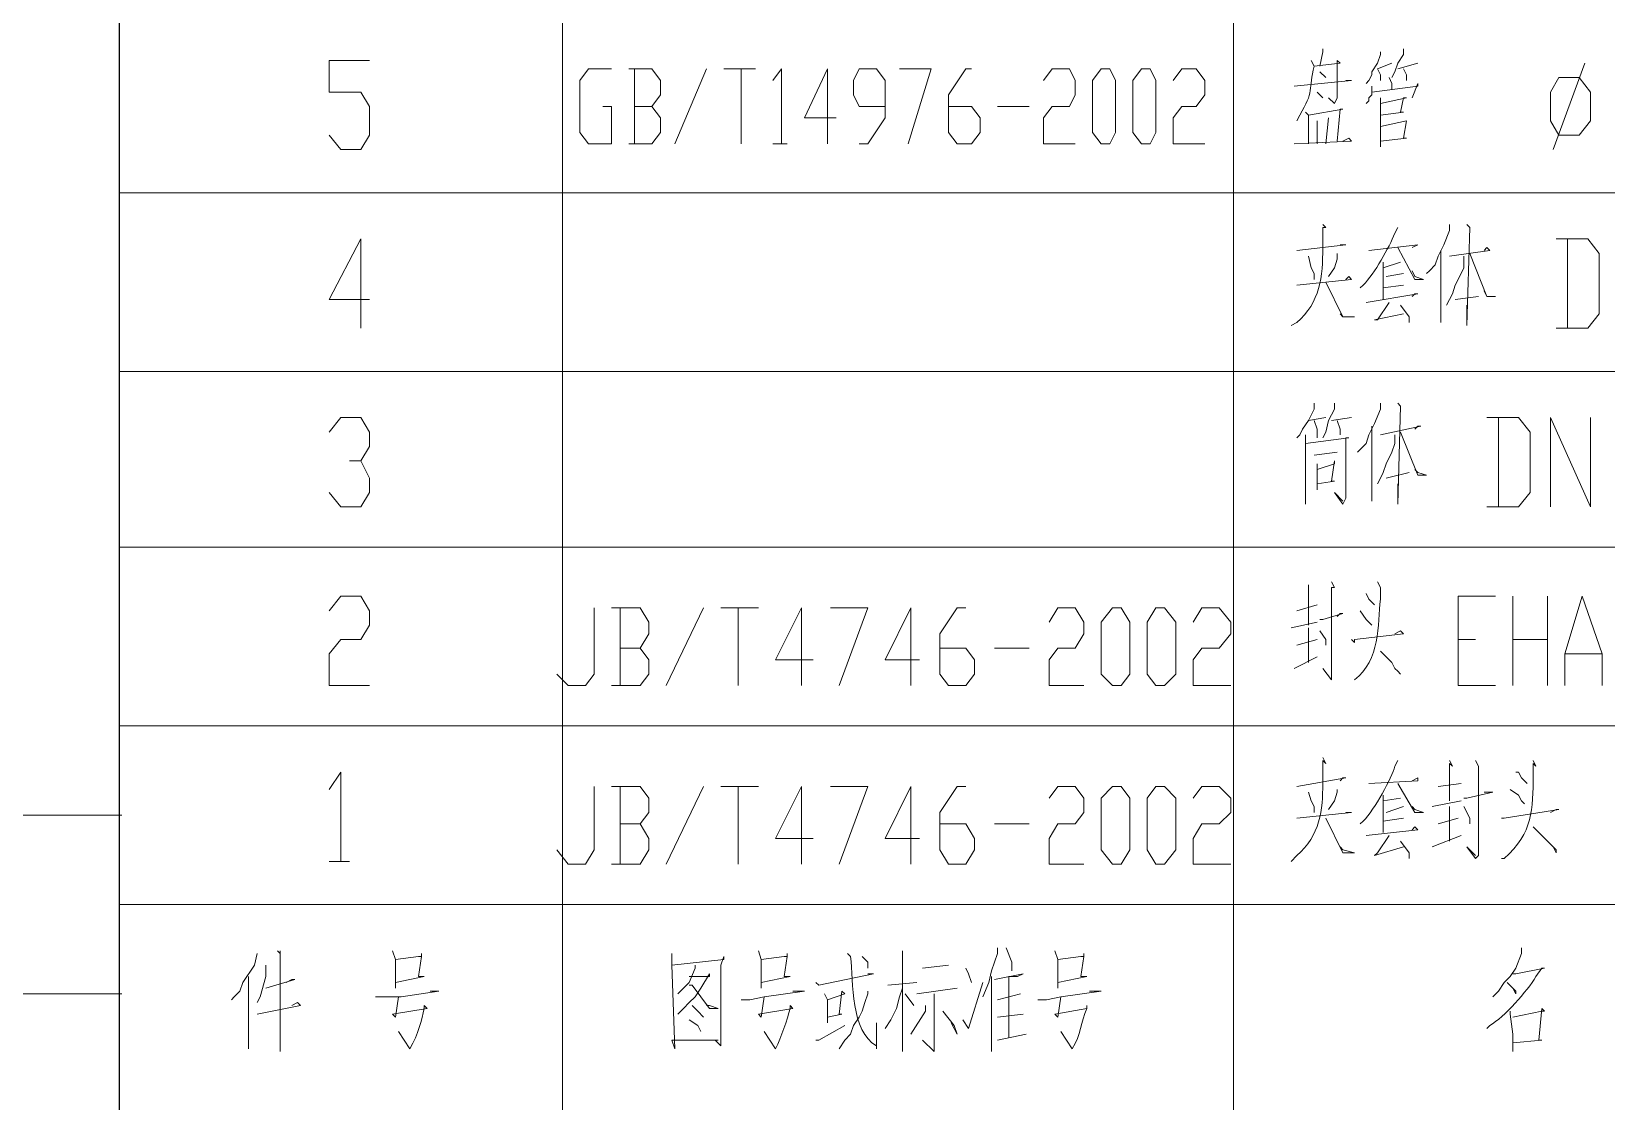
# Model space of a CAD drawing. Header units: millimetres. Extents: x 1435 to 2259, y 1083 to 2249.
# Drawn here: x 1985.4 to 2083.8, y 1172.2 to 1239.1 of the extents above; entities that cross this region are included whole.
import ezdxf

# ---------------------------------------------------------------- set-up
doc = ezdxf.new("R2010")
doc.units = ezdxf.units.MM
doc.layers.add('1', color=7, linetype='Continuous')

msp = doc.modelspace()

# ---------------------------------------------------------------- linework, layer by layer
at = {"layer": '1', "color": 0, "lineweight": 25}
for points in [[(1990.825, 1240.159), (1990.825, 1228.999)], [(1990.825, 1228.999), (1990.825, 1217.839)], [(1990.825, 1217.839), (1990.825, 1206.859)], [(1990.825, 1206.859), (1990.825, 1195.699)], [(1990.825, 1195.699), (1990.825, 1184.539)], [(1990.825, 1184.539), (1990.825, 1101.199)]]:
    msp.add_lwpolyline(points, dxfattribs=at)
at = {"layer": '1', "color": 0, "lineweight": 9}
for points in [[(2018.545, 1228.999), (2018.545, 1240.159)], [(2060.485, 1228.999), (2060.485, 1240.159)], [(2066.065, 1237.999), (2066.065, 1237.819), (2065.885, 1236.919)], [(2069.665, 1237.819), (2069.665, 1237.639), (2069.485, 1237.099), (2069.125, 1236.559), (2069.125, 1236.379), (2068.945, 1236.019), (2068.765, 1235.839)], [(2071.105, 1237.999), (2071.105, 1237.639), (2070.745, 1237.099), (2070.565, 1236.559), (2070.385, 1236.199)], [(2003.965, 1232.599), (2004.685, 1231.699), (2005.945, 1231.699), (2006.485, 1232.599), (2006.485, 1234.399), (2005.945, 1235.299), (2003.965, 1235.299), (2003.965, 1237.279), (2006.485, 1237.279)], [(2021.065, 1234.399), (2021.605, 1234.399), (2021.605, 1232.059), (2020.165, 1232.059), (2019.625, 1232.779), (2019.625, 1236.019), (2020.165, 1236.739), (2021.605, 1236.739)], [(2024.125, 1234.399), (2024.665, 1235.119), (2024.665, 1236.019), (2024.125, 1236.739), (2022.685, 1236.739)], [(2023.045, 1236.739), (2023.045, 1232.059)], [(2025.565, 1232.059), (2027.545, 1236.739)], [(2028.625, 1236.739), (2030.605, 1236.739)], [(2029.705, 1236.739), (2029.705, 1232.059)], [(2031.685, 1236.019), (2032.225, 1236.739), (2032.225, 1232.059)], [(2035.645, 1233.679), (2033.665, 1233.679), (2035.105, 1236.739), (2035.105, 1232.059)], [(2037.085, 1232.059), (2037.625, 1232.059), (2038.705, 1233.679), (2038.705, 1236.019), (2038.165, 1236.739), (2037.085, 1236.739), (2036.725, 1236.019), (2036.725, 1235.119), (2037.085, 1234.399), (2038.705, 1234.399)], [(2039.605, 1236.739), (2041.585, 1236.739), (2040.145, 1232.059)], [(2042.665, 1234.399), (2044.105, 1234.399), (2044.645, 1233.679), (2044.645, 1232.779), (2044.105, 1232.059), (2043.205, 1232.059), (2042.665, 1232.779), (2042.665, 1235.119), (2043.745, 1236.739), (2044.105, 1236.739)], [(2048.605, 1236.019), (2049.145, 1236.739), (2050.225, 1236.739), (2050.585, 1236.019), (2050.585, 1235.119), (2050.225, 1234.399), (2049.145, 1234.399), (2048.605, 1233.679), (2048.605, 1232.059), (2050.585, 1232.059)], [(2052.205, 1232.059), (2051.665, 1232.779), (2051.665, 1236.019), (2052.205, 1236.739), (2052.745, 1236.739), (2053.105, 1236.019), (2053.105, 1232.779), (2052.745, 1232.059), (2052.205, 1232.059)], [(2054.725, 1232.059), (2054.185, 1232.779), (2054.185, 1236.019), (2054.725, 1236.739), (2055.265, 1236.739), (2055.625, 1236.019), (2055.625, 1232.779), (2055.265, 1232.059), (2054.725, 1232.059)], [(2056.705, 1236.019), (2057.245, 1236.739), (2058.145, 1236.739), (2058.685, 1236.019), (2058.685, 1235.119), (2058.145, 1234.399), (2057.245, 1234.399), (2056.705, 1233.679), (2056.705, 1232.059), (2058.685, 1232.059)], [(2065.525, 1236.919), (2067.145, 1237.099), (2066.965, 1237.279), (2066.965, 1236.919), (2066.965, 1234.939), (2066.785, 1234.579), (2066.425, 1234.939)], [(2065.885, 1236.559), (2066.245, 1236.199)], [(2069.485, 1236.739), (2070.385, 1237.099)], [(2069.485, 1236.739), (2069.665, 1236.379), (2069.665, 1236.019)], [(2070.745, 1236.739), (2072.005, 1237.099)], [(2071.105, 1236.739), (2071.285, 1236.379), (2071.285, 1236.019)], [(2080.465, 1231.699), (2082.445, 1237.099)], [(2064.265, 1235.659), (2067.865, 1236.019), (2067.865, 1236.019), (2067.505, 1236.019)], [(2069.125, 1235.659), (2069.125, 1235.119), (2068.945, 1234.939), (2068.945, 1234.759), (2068.765, 1234.579)], [(2069.125, 1235.299), (2072.005, 1235.659), (2072.005, 1235.839), (2071.645, 1234.939)], [(2070.205, 1236.199), (2070.385, 1235.839), (2070.385, 1235.479)], [(2080.825, 1232.599), (2080.285, 1233.499), (2080.285, 1235.299), (2080.825, 1236.199), (2082.085, 1236.199), (2082.805, 1235.299), (2082.805, 1233.499), (2082.085, 1232.599), (2080.825, 1232.599)], [(2065.705, 1235.299), (2066.065, 1234.939)], [(2069.665, 1234.939), (2069.665, 1231.879), (2069.665, 1232.059), (2069.665, 1232.599)], [(2069.665, 1234.579), (2071.285, 1234.939), (2071.105, 1234.939), (2070.925, 1234.039), (2071.105, 1234.039), (2069.665, 1233.859)], [(2022.685, 1232.059), (2024.125, 1232.059), (2024.665, 1232.779), (2024.665, 1233.679), (2024.125, 1234.399), (2023.045, 1234.399)], [(2045.725, 1234.399), (2047.705, 1234.399)], [(2064.985, 1234.039), (2065.165, 1233.859), (2065.165, 1232.059)], [(2065.165, 1233.859), (2067.325, 1234.219), (2067.145, 1234.219), (2066.965, 1232.239)], [(2065.705, 1233.499), (2065.705, 1232.059)], [(2066.425, 1233.679), (2066.245, 1232.059)], [(2069.665, 1233.139), (2071.285, 1233.499), (2071.285, 1233.499), (2071.105, 1232.419), (2071.285, 1232.419), (2069.665, 1232.239)], [(2031.685, 1232.059), (2032.585, 1232.059)], [(2064.265, 1232.059), (2067.865, 1232.239), (2067.685, 1232.419), (2067.325, 1232.239)], [(2241.025, 1228.999), (1990.825, 1228.999)], [(2241.025, 1228.999), (1990.825, 1228.999)], [(2018.545, 1217.839), (2018.545, 1228.999)], [(2060.485, 1217.839), (2060.485, 1228.999)], [(2073.985, 1227.019), (2073.985, 1226.659), (2073.625, 1225.759), (2073.265, 1225.039), (2073.085, 1224.499), (2072.725, 1224.139), (2072.545, 1223.959)], [(2075.065, 1227.019), (2075.245, 1226.839), (2075.245, 1226.839), (2075.065, 1220.719), (2075.065, 1221.079), (2075.065, 1221.979)], [(2006.485, 1222.339), (2003.965, 1222.339), (2005.945, 1226.119), (2005.945, 1220.539)], [(2064.445, 1225.399), (2067.505, 1225.759), (2067.325, 1225.759), (2067.145, 1225.759)], [(2068.945, 1225.399), (2072.005, 1225.759), (2072.005, 1225.759), (2071.645, 1225.579)], [(2080.645, 1220.539), (2082.625, 1220.539), (2083.345, 1221.439), (2083.345, 1225.219), (2082.625, 1226.119), (2080.645, 1226.119)], [(2081.365, 1226.119), (2081.365, 1220.539)], [(2065.165, 1225.039), (2065.345, 1224.319), (2065.525, 1223.959), (2065.525, 1223.599)], [(2066.965, 1225.219), (2066.965, 1224.859), (2066.785, 1224.319), (2066.425, 1223.779)], [(2069.845, 1224.679), (2069.845, 1224.319), (2069.845, 1222.339)], [(2069.845, 1224.319), (2070.925, 1224.679)], [(2070.745, 1225.579), (2071.825, 1223.599), (2072.365, 1223.599), (2071.825, 1223.779), (2071.645, 1224.139)], [(2073.445, 1225.399), (2073.445, 1220.899), (2073.445, 1221.259), (2073.445, 1221.799)], [(2074.885, 1225.039), (2074.885, 1224.319), (2074.705, 1223.959), (2074.345, 1223.239), (2074.165, 1222.699), (2073.985, 1222.339), (2073.805, 1221.979)], [(2073.985, 1225.039), (2076.505, 1225.399), (2076.325, 1225.579), (2076.145, 1225.399)], [(2075.245, 1225.219), (2076.325, 1222.519), (2076.865, 1222.519), (2076.865, 1222.519), (2076.325, 1222.519), (2076.145, 1222.879)], [(2064.445, 1223.239), (2067.865, 1223.599), (2067.685, 1223.779), (2067.505, 1223.599)], [(2071.105, 1223.959), (2070.025, 1223.779)], [(2066.245, 1223.419), (2067.325, 1221.259), (2068.045, 1221.259), (2067.325, 1221.259), (2067.145, 1221.439)], [(2068.765, 1222.159), (2072.005, 1222.699), (2071.825, 1222.699), (2071.645, 1222.519)], [(2069.845, 1223.059), (2071.105, 1223.239)], [(2070.205, 1222.159), (2069.485, 1221.079), (2069.305, 1221.079), (2071.105, 1221.439)], [(2070.925, 1221.979), (2071.465, 1221.259), (2071.465, 1221.079), (2071.465, 1220.899)], [(2075.785, 1222.519), (2074.345, 1222.339)], [(2241.025, 1217.839), (1990.825, 1217.839)], [(2241.025, 1217.839), (1990.825, 1217.839)], [(2018.545, 1206.859), (2018.545, 1217.839)], [(2060.485, 1206.859), (2060.485, 1217.839)], [(2065.525, 1215.859), (2065.525, 1215.499), (2065.165, 1214.779), (2064.805, 1214.239), (2064.625, 1213.879), (2064.445, 1213.699)], [(2066.785, 1215.859), (2066.785, 1215.499), (2066.425, 1214.779), (2066.245, 1214.059), (2066.065, 1213.699)], [(2069.665, 1215.859), (2069.665, 1215.499), (2069.305, 1214.599), (2068.945, 1213.879), (2068.765, 1213.339), (2068.405, 1212.979), (2068.225, 1212.799)], [(2070.745, 1215.859), (2070.925, 1215.679), (2070.925, 1215.679), (2070.745, 1209.559), (2070.745, 1210.819)], [(2003.965, 1214.059), (2004.685, 1214.959), (2005.945, 1214.959), (2006.485, 1214.059), (2006.485, 1213.159), (2005.945, 1212.259), (2005.225, 1212.259)], [(2065.165, 1214.779), (2066.245, 1214.959)], [(2065.525, 1214.779), (2065.705, 1214.239), (2065.705, 1213.699)], [(2066.605, 1214.779), (2067.865, 1214.959)], [(2066.965, 1214.779), (2067.145, 1214.239), (2067.145, 1213.879)], [(2076.325, 1209.379), (2078.305, 1209.379), (2079.025, 1210.279), (2079.025, 1214.059), (2078.305, 1214.959), (2076.325, 1214.959)], [(2077.045, 1214.959), (2077.045, 1209.379)], [(2080.285, 1209.379), (2080.285, 1214.959), (2082.805, 1209.379), (2082.805, 1214.959)], [(2064.985, 1213.879), (2064.985, 1213.339), (2064.985, 1211.539), (2064.985, 1209.559), (2064.985, 1210.279)], [(2069.125, 1214.419), (2069.125, 1209.739), (2069.125, 1210.099), (2069.125, 1210.639)], [(2070.565, 1213.879), (2070.565, 1213.339), (2070.385, 1212.799), (2070.025, 1212.079), (2069.845, 1211.539), (2069.665, 1211.179), (2069.485, 1210.819)], [(2069.665, 1213.879), (2072.185, 1214.419), (2072.005, 1214.419), (2071.825, 1214.239)], [(2070.925, 1214.059), (2072.005, 1211.359), (2072.545, 1211.359), (2072.545, 1211.359), (2072.005, 1211.539), (2071.825, 1211.719)], [(2064.985, 1213.339), (2067.685, 1213.699), (2067.505, 1213.699), (2067.505, 1213.339), (2067.505, 1209.919), (2067.325, 1209.559), (2066.785, 1210.279), (2067.325, 1209.739)], [(2066.965, 1212.799), (2065.525, 1212.619)], [(2005.945, 1212.259), (2006.485, 1211.179), (2006.485, 1210.279), (2005.945, 1209.379), (2004.685, 1209.379), (2003.965, 1210.279)], [(2065.705, 1212.079), (2065.705, 1211.719), (2065.705, 1210.459), (2065.705, 1210.819), (2066.785, 1210.999), (2066.605, 1210.999), (2066.785, 1212.259), (2066.785, 1212.079), (2065.705, 1211.719)], [(2071.465, 1211.539), (2070.025, 1211.179)], [(2241.025, 1206.859), (1990.825, 1206.859)], [(2241.025, 1206.859), (1990.825, 1206.859)], [(2018.545, 1195.699), (2018.545, 1206.859)], [(2060.485, 1195.699), (2060.485, 1206.859)], [(2065.165, 1204.519), (2065.165, 1204.339), (2065.165, 1204.339), (2065.165, 1201.999)], [(2066.605, 1204.699), (2066.785, 1204.339), (2066.605, 1204.339), (2066.605, 1199.299), (2066.605, 1198.939), (2066.605, 1198.759), (2066.605, 1198.579), (2066.065, 1199.299), (2066.605, 1198.579)], [(2068.765, 1203.979), (2068.765, 1203.979), (2068.945, 1203.619), (2069.305, 1203.259)], [(2003.965, 1202.899), (2004.685, 1203.799), (2005.945, 1203.799), (2006.485, 1202.899), (2006.485, 1201.999), (2005.945, 1201.099), (2004.685, 1201.099), (2003.965, 1200.199), (2003.965, 1198.219), (2006.485, 1198.219)], [(2018.185, 1198.939), (2018.905, 1198.219), (2019.985, 1198.219), (2020.525, 1198.939), (2020.525, 1203.079)], [(2023.405, 1200.559), (2023.945, 1201.459), (2023.945, 1202.179), (2023.405, 1203.079), (2021.605, 1203.079)], [(2022.145, 1203.079), (2022.145, 1198.219)], [(2025.025, 1198.219), (2027.365, 1203.079)], [(2028.445, 1203.079), (2030.785, 1203.079)], [(2029.525, 1203.079), (2029.525, 1198.219)], [(2034.205, 1199.839), (2031.865, 1199.839), (2033.485, 1203.079), (2033.485, 1198.219)], [(2035.285, 1203.079), (2037.625, 1203.079), (2035.825, 1198.219)], [(2040.865, 1199.839), (2038.705, 1199.839), (2040.325, 1203.079), (2040.325, 1198.219)], [(2042.125, 1200.559), (2043.745, 1200.559), (2044.285, 1199.839), (2044.285, 1198.939), (2043.745, 1198.219), (2042.665, 1198.219), (2042.125, 1198.939), (2042.125, 1201.459), (2043.205, 1203.079), (2043.745, 1203.079)], [(2048.965, 1202.179), (2049.505, 1203.079), (2050.585, 1203.079), (2051.125, 1202.179), (2051.125, 1201.459), (2050.585, 1200.559), (2049.505, 1200.559), (2048.965, 1199.839), (2048.965, 1198.219), (2051.125, 1198.219)], [(2052.925, 1198.219), (2052.205, 1198.939), (2052.205, 1202.179), (2052.925, 1203.079), (2053.465, 1203.079), (2054.005, 1202.179), (2054.005, 1198.939), (2053.465, 1198.219), (2052.925, 1198.219)], [(2055.625, 1198.219), (2055.085, 1198.939), (2055.085, 1202.179), (2055.625, 1203.079), (2056.165, 1203.079), (2056.885, 1202.179), (2056.885, 1198.939), (2056.165, 1198.219), (2055.625, 1198.219)], [(2057.965, 1202.179), (2058.505, 1203.079), (2059.585, 1203.079), (2060.305, 1202.179), (2060.305, 1201.459), (2059.585, 1200.559), (2058.505, 1200.559), (2057.965, 1199.839), (2057.965, 1198.219), (2060.305, 1198.219)], [(2064.445, 1202.899), (2065.705, 1203.259)], [(2074.525, 1198.219), (2074.525, 1203.799), (2076.865, 1203.799)], [(2077.945, 1198.219), (2077.945, 1203.799)], [(2080.105, 1203.799), (2080.105, 1198.219)], [(2081.185, 1198.219), (2081.185, 1200.199), (2082.265, 1203.799), (2083.525, 1200.199), (2083.525, 1198.219)], [(2064.085, 1201.819), (2065.705, 1202.179)], [(2065.885, 1202.359), (2066.065, 1202.359), (2067.325, 1202.719), (2067.145, 1202.719), (2066.965, 1202.539)], [(2068.405, 1202.899), (2068.765, 1202.359), (2068.945, 1202.179), (2069.125, 1201.999)], [(2064.445, 1200.739), (2065.705, 1201.099)], [(2065.165, 1201.819), (2065.165, 1201.459), (2065.165, 1199.659)], [(2065.885, 1201.639), (2066.245, 1201.099), (2066.245, 1200.739)], [(2067.865, 1201.099), (2068.045, 1200.919), (2068.045, 1201.099), (2071.105, 1201.459), (2070.925, 1201.639), (2070.565, 1201.459)], [(2074.525, 1201.099), (2075.605, 1201.099)], [(2077.945, 1201.099), (2080.105, 1201.099)], [(2021.605, 1198.219), (2023.405, 1198.219), (2023.945, 1198.939), (2023.945, 1199.839), (2023.405, 1200.559), (2022.145, 1200.559)], [(2045.545, 1200.559), (2047.705, 1200.559)], [(2064.265, 1199.299), (2065.705, 1200.019)], [(2069.665, 1200.379), (2070.025, 1200.019), (2070.385, 1199.659), (2070.565, 1199.299), (2070.745, 1199.119), (2070.925, 1198.939), (2070.745, 1199.119)], [(2081.185, 1200.199), (2083.525, 1200.199)], [(2074.525, 1198.219), (2076.865, 1198.219)], [(2241.025, 1195.699), (1990.825, 1195.699)], [(2241.025, 1195.699), (1990.825, 1195.699)], [(2018.545, 1184.539), (2018.545, 1195.699)], [(2060.485, 1184.539), (2060.485, 1195.699)], [(2073.985, 1193.539), (2074.165, 1193.179), (2073.985, 1193.359), (2073.985, 1191.019)], [(2075.605, 1193.539), (2075.785, 1193.179), (2075.785, 1193.179), (2075.785, 1188.139), (2075.785, 1187.779), (2075.785, 1187.599), (2075.605, 1187.419), (2075.065, 1188.139), (2075.605, 1187.599)], [(2003.965, 1191.739), (2004.685, 1192.819), (2004.685, 1187.239)], [(2064.445, 1191.919), (2067.505, 1192.459), (2067.325, 1192.459), (2067.145, 1192.279)], [(2068.945, 1192.099), (2072.005, 1192.279), (2072.005, 1192.459), (2071.645, 1192.279)], [(2078.125, 1192.819), (2078.305, 1192.819), (2078.485, 1192.459), (2078.845, 1192.099)], [(2018.185, 1187.959), (2018.905, 1187.059), (2019.985, 1187.059), (2020.525, 1187.959), (2020.525, 1191.919)], [(2023.405, 1189.579), (2023.945, 1190.299), (2023.945, 1191.199), (2023.405, 1191.919), (2021.605, 1191.919)], [(2022.145, 1191.919), (2022.145, 1187.059)], [(2025.025, 1187.059), (2027.365, 1191.919)], [(2028.445, 1191.919), (2030.785, 1191.919)], [(2029.525, 1191.919), (2029.525, 1187.059)], [(2034.205, 1188.679), (2031.865, 1188.679), (2033.485, 1191.919), (2033.485, 1187.059)], [(2035.285, 1191.919), (2037.625, 1191.919), (2035.825, 1187.059)], [(2040.865, 1188.679), (2038.705, 1188.679), (2040.325, 1191.919), (2040.325, 1187.059)], [(2042.125, 1189.579), (2043.745, 1189.579), (2044.285, 1188.679), (2044.285, 1187.959), (2043.745, 1187.059), (2042.665, 1187.059), (2042.125, 1187.959), (2042.125, 1190.299), (2043.205, 1191.919), (2043.745, 1191.919)], [(2048.965, 1191.199), (2049.505, 1191.919), (2050.585, 1191.919), (2051.125, 1191.199), (2051.125, 1190.299), (2050.585, 1189.579), (2049.505, 1189.579), (2048.965, 1188.679), (2048.965, 1187.059), (2051.125, 1187.059)], [(2052.925, 1187.059), (2052.205, 1187.959), (2052.205, 1191.199), (2052.925, 1191.919), (2053.465, 1191.919), (2054.005, 1191.199), (2054.005, 1187.959), (2053.465, 1187.059), (2052.925, 1187.059)], [(2055.625, 1187.059), (2055.085, 1187.959), (2055.085, 1191.199), (2055.625, 1191.919), (2056.165, 1191.919), (2056.885, 1191.199), (2056.885, 1187.959), (2056.165, 1187.059), (2055.625, 1187.059)], [(2057.965, 1191.199), (2058.505, 1191.919), (2059.585, 1191.919), (2060.305, 1191.199), (2060.305, 1190.299), (2059.585, 1189.579), (2058.505, 1189.579), (2057.965, 1188.679), (2057.965, 1187.059), (2060.305, 1187.059)], [(2065.165, 1191.559), (2065.345, 1191.019), (2065.525, 1190.659), (2065.525, 1190.299)], [(2066.965, 1191.739), (2066.965, 1191.559), (2066.785, 1191.019), (2066.425, 1190.479)], [(2069.845, 1191.379), (2069.845, 1191.019), (2069.845, 1189.039)], [(2069.845, 1191.019), (2070.925, 1191.199)], [(2070.745, 1192.099), (2071.825, 1190.299), (2072.365, 1190.299), (2071.825, 1190.479), (2071.645, 1190.659)], [(2073.265, 1191.919), (2074.705, 1192.099)], [(2074.885, 1191.199), (2075.065, 1191.199), (2076.685, 1191.559), (2076.325, 1191.559), (2076.145, 1191.559)], [(2077.765, 1191.739), (2078.305, 1191.379), (2078.485, 1191.019), (2078.665, 1190.839)], [(2064.445, 1189.939), (2067.865, 1190.299), (2067.685, 1190.299), (2067.505, 1190.299)], [(2071.105, 1190.659), (2070.025, 1190.299)], [(2072.905, 1190.659), (2074.705, 1191.019)], [(2073.985, 1190.659), (2073.985, 1190.479), (2073.985, 1188.499)], [(2074.885, 1190.659), (2075.245, 1189.939), (2075.245, 1189.579)], [(2077.225, 1189.939), (2077.405, 1189.939), (2077.405, 1189.939), (2080.825, 1190.479), (2080.645, 1190.479), (2080.285, 1190.299)], [(1991.005, 1190.119), (1740.985, 1190.119)], [(2021.605, 1187.059), (2023.405, 1187.059), (2023.945, 1187.959), (2023.945, 1188.679), (2023.405, 1189.579), (2022.145, 1189.579)], [(2045.545, 1189.579), (2047.705, 1189.579)], [(2066.245, 1189.939), (2067.325, 1187.779), (2068.045, 1187.779), (2067.325, 1187.959), (2067.145, 1188.139)], [(2068.765, 1188.859), (2072.005, 1189.219), (2071.825, 1189.399), (2071.645, 1189.219)], [(2069.845, 1189.759), (2071.105, 1189.939)], [(2073.265, 1189.579), (2074.525, 1189.939)], [(2079.205, 1189.399), (2079.745, 1188.859), (2080.105, 1188.499), (2080.465, 1188.139), (2080.645, 1187.959), (2080.645, 1187.779), (2080.465, 1188.139)], [(2070.205, 1188.859), (2069.485, 1187.779), (2069.305, 1187.599), (2071.105, 1188.139)], [(2070.925, 1188.499), (2071.465, 1187.779), (2071.465, 1187.779), (2071.465, 1187.419)], [(2072.905, 1188.139), (2074.705, 1188.859)], [(2003.965, 1187.239), (2005.225, 1187.239)], [(2241.025, 1184.539), (1990.825, 1184.539)], [(2018.545, 1170.679), (2018.545, 1184.539)], [(2060.485, 1170.679), (2060.485, 1184.539)], [(1999.465, 1181.479), (1999.285, 1180.759), (1998.565, 1179.679), (1998.385, 1179.139), (1998.025, 1178.779), (1997.845, 1178.599)], [(2000.725, 1181.659), (2000.905, 1181.479), (2000.905, 1181.659), (2000.905, 1175.359), (2000.905, 1176.619)], [(2007.925, 1181.659), (2008.105, 1181.119), (2008.105, 1179.319), (2008.105, 1179.679), (2009.905, 1180.039), (2009.545, 1180.039), (2009.725, 1181.299), (2009.725, 1181.479), (2009.725, 1181.299), (2009.545, 1181.299), (2008.105, 1181.119)], [(2025.385, 1181.479), (2025.385, 1180.759), (2025.565, 1175.539), (2025.385, 1176.079), (2028.265, 1176.079), (2027.545, 1176.079)], [(2025.385, 1180.759), (2028.625, 1181.119), (2028.625, 1181.299), (2028.445, 1180.759), (2028.445, 1176.259), (2028.445, 1175.719), (2028.085, 1176.079)], [(2030.785, 1181.659), (2030.965, 1181.119), (2030.965, 1179.319), (2030.965, 1179.679), (2032.765, 1180.039), (2032.405, 1180.039), (2032.585, 1181.299), (2032.585, 1181.479), (2032.585, 1181.299), (2032.405, 1181.299), (2030.965, 1181.119)], [(2037.265, 1181.299), (2037.625, 1180.939), (2037.625, 1180.759), (2037.625, 1180.579)], [(2039.785, 1181.659), (2039.785, 1176.259), (2039.785, 1175.359), (2039.785, 1175.719), (2039.785, 1176.439)], [(2045.725, 1181.839), (2045.725, 1181.479), (2045.365, 1180.399), (2045.185, 1179.679), (2044.825, 1178.779)], [(2046.265, 1181.839), (2046.625, 1180.939), (2046.625, 1180.759), (2046.625, 1180.399)], [(2049.325, 1181.659), (2049.505, 1181.119), (2049.505, 1179.319), (2049.505, 1179.679), (2051.305, 1180.039), (2050.945, 1180.039), (2051.125, 1181.299), (2051.125, 1181.479), (2051.125, 1181.299), (2050.945, 1181.299), (2049.505, 1181.119)], [(2078.485, 1181.839), (2078.485, 1181.479), (2078.125, 1180.579), (2077.765, 1180.039), (2077.405, 1179.679), (2077.045, 1179.139), (2076.685, 1178.779)], [(2000.005, 1180.759), (2000.005, 1180.039), (1999.645, 1178.779), (1999.465, 1178.419)], [(2026.825, 1180.759), (2026.825, 1180.579), (2026.465, 1179.679), (2025.925, 1179.139), (2025.745, 1178.959)], [(2041.045, 1180.579), (2042.665, 1180.759)], [(2043.745, 1180.579), (2043.925, 1180.219), (2044.105, 1179.679)], [(1998.925, 1180.039), (1998.925, 1176.979), (1998.925, 1175.539), (1998.925, 1175.719), (1998.925, 1176.259)], [(2000.005, 1179.319), (2001.805, 1179.859), (2001.625, 1179.859), (2001.265, 1179.679)], [(2026.465, 1180.039), (2026.645, 1180.039), (2027.725, 1180.039), (2027.725, 1180.219), (2027.185, 1179.319), (2026.825, 1178.779), (2026.465, 1178.419), (2026.105, 1178.059), (2025.745, 1177.699)], [(2026.465, 1179.499), (2026.645, 1179.499), (2027.725, 1178.059), (2028.265, 1178.059), (2027.725, 1178.239), (2027.545, 1178.239)], [(2034.385, 1179.679), (2034.565, 1179.499), (2034.565, 1179.499), (2037.985, 1180.219), (2037.805, 1180.219), (2037.625, 1180.219)], [(2038.885, 1179.499), (2040.685, 1179.679)], [(2043.565, 1177.339), (2043.565, 1177.339), (2043.925, 1176.799), (2044.825, 1179.679)], [(2045.365, 1180.039), (2045.365, 1175.719), (2045.365, 1175.359), (2045.365, 1175.719)], [(2045.545, 1179.859), (2047.345, 1180.219), (2047.345, 1180.219), (2046.985, 1180.039), (2046.445, 1180.039), (2046.445, 1176.259)], [(2077.585, 1179.679), (2077.585, 1179.679), (2078.125, 1179.139), (2078.125, 1178.959), (2077.945, 1179.319)], [(1990.825, 1178.959), (1740.985, 1178.959)], [(1991.005, 1178.959), (1740.985, 1178.959)], [(1999.465, 1177.699), (2002.165, 1178.239), (2001.985, 1178.419), (2001.625, 1178.239)], [(2006.845, 1178.779), (2007.385, 1178.779), (2008.465, 1178.779), (2010.805, 1179.139), (2010.625, 1179.139), (2010.265, 1179.139)], [(2029.705, 1178.599), (2030.245, 1178.599), (2031.145, 1178.779), (2033.665, 1179.139), (2033.485, 1179.139), (2032.945, 1179.139)], [(2034.925, 1178.959), (2035.105, 1178.599), (2035.105, 1177.159), (2035.105, 1177.519), (2036.005, 1177.699), (2035.825, 1177.699), (2036.005, 1179.139), (2036.185, 1178.959), (2035.105, 1178.599)], [(2037.625, 1179.139), (2037.625, 1178.959), (2037.445, 1178.419), (2037.265, 1177.879), (2037.085, 1177.519), (2036.725, 1176.979), (2036.545, 1176.439), (2036.185, 1176.079), (2035.825, 1175.539)], [(2039.785, 1179.319), (2039.605, 1178.779), (2039.425, 1178.059), (2039.065, 1177.339), (2038.705, 1176.799)], [(2039.965, 1178.959), (2040.505, 1178.239)], [(2040.685, 1178.959), (2043.205, 1179.319)], [(2041.765, 1178.959), (2041.765, 1178.599), (2041.765, 1176.079), (2041.765, 1175.539), (2041.765, 1175.359), (2041.045, 1176.079), (2041.765, 1175.359)], [(2045.725, 1178.599), (2047.165, 1178.959)], [(2048.245, 1178.599), (2048.785, 1178.599), (2049.685, 1178.779), (2052.205, 1179.139), (2051.845, 1179.139), (2051.485, 1179.139)], [(2026.645, 1178.239), (2027.005, 1177.879), (2027.365, 1177.519)], [(2041.225, 1178.239), (2041.225, 1177.879), (2040.325, 1176.439)], [(2042.305, 1177.879), (2043.025, 1176.979), (2043.205, 1176.439), (2042.845, 1177.159)], [(2045.725, 1177.519), (2047.345, 1177.699)], [(2077.765, 1177.879), (2077.765, 1177.699), (2077.945, 1176.439), (2077.945, 1175.359), (2077.945, 1175.899), (2079.745, 1176.079), (2079.565, 1176.079), (2079.745, 1178.059), (2079.925, 1177.879), (2079.745, 1177.879), (2077.945, 1177.519)], [(2026.465, 1177.339), (2027.005, 1176.979), (2027.185, 1176.619)], [(2034.385, 1176.079), (2034.565, 1176.079), (2036.185, 1176.979)], [(2045.725, 1176.079), (2047.525, 1176.439)]]:
    msp.add_lwpolyline(points, dxfattribs=at)
for points, knots in [([(2065.345, 1237.279), (2065.345, 1237.279), (2065.525, 1236.919), (2065.525, 1236.919), (2065.165, 1235.479), (2065.525, 1235.299), (2064.625, 1233.859), (2064.625, 1233.859), (2064.445, 1233.499), (2064.445, 1233.499)], [0, 0, 0, 0, 1, 1, 1, 2, 2, 2, 3, 3, 3, 3]), ([(2066.065, 1227.019), (2066.065, 1227.019), (2066.245, 1226.839), (2066.245, 1226.839), (2066.245, 1226.839), (2066.065, 1226.839), (2066.065, 1226.839), (2066.065, 1226.839), (2066.065, 1225.579), (2066.065, 1225.579), (2066.065, 1223.779), (2065.885, 1222.159), (2064.445, 1220.899), (2064.445, 1220.899), (2064.085, 1220.719), (2064.085, 1220.719)], [0, 0, 0, 0, 1, 1, 1, 2, 2, 2, 3, 3, 3, 4, 4, 4, 5, 5, 5, 5]), ([(2070.745, 1226.839), (2070.745, 1226.839), (2070.565, 1226.479), (2070.565, 1226.479), (2070.205, 1225.579), (2069.305, 1223.959), (2068.585, 1223.239), (2068.585, 1223.239), (2068.405, 1223.059), (2068.405, 1223.059)], [0, 0, 0, 0, 1, 1, 1, 2, 2, 2, 3, 3, 3, 3]), ([(2069.485, 1204.699), (2069.485, 1204.699), (2069.665, 1204.339), (2069.665, 1204.339), (2069.665, 1204.339), (2069.665, 1204.339), (2069.665, 1204.339), (2069.665, 1204.339), (2069.665, 1203.619), (2069.665, 1203.619), (2069.485, 1201.999), (2069.665, 1199.839), (2068.045, 1198.579), (2068.045, 1198.579), (2068.045, 1198.579), (2068.045, 1198.579)], [0, 0, 0, 0, 1, 1, 1, 2, 2, 2, 3, 3, 3, 4, 4, 4, 5, 5, 5, 5]), ([(2066.065, 1193.719), (2066.065, 1193.719), (2066.245, 1193.359), (2066.245, 1193.359), (2066.245, 1193.359), (2066.065, 1193.539), (2066.065, 1193.539), (2066.065, 1193.539), (2066.065, 1192.099), (2066.065, 1192.099), (2066.065, 1190.479), (2065.885, 1188.859), (2064.445, 1187.599), (2064.445, 1187.599), (2064.085, 1187.239), (2064.085, 1187.239)], [0, 0, 0, 0, 1, 1, 1, 2, 2, 2, 3, 3, 3, 4, 4, 4, 5, 5, 5, 5]), ([(2070.745, 1193.539), (2070.745, 1193.539), (2070.565, 1193.179), (2070.565, 1193.179), (2070.385, 1192.459), (2069.305, 1190.479), (2068.585, 1189.759), (2068.585, 1189.759), (2068.405, 1189.579), (2068.405, 1189.579)], [0, 0, 0, 0, 1, 1, 1, 2, 2, 2, 3, 3, 3, 3]), ([(2079.205, 1193.539), (2079.205, 1193.539), (2079.385, 1193.179), (2079.385, 1193.179), (2079.385, 1193.179), (2079.205, 1193.359), (2079.205, 1193.359), (2079.205, 1193.359), (2079.205, 1192.639), (2079.205, 1192.639), (2079.205, 1190.479), (2079.205, 1189.039), (2077.405, 1187.419), (2077.405, 1187.419), (2077.225, 1187.419), (2077.225, 1187.419)], [0, 0, 0, 0, 1, 1, 1, 2, 2, 2, 3, 3, 3, 4, 4, 4, 5, 5, 5, 5]), ([(2036.365, 1181.479), (2036.365, 1181.479), (2036.545, 1181.299), (2036.545, 1181.299), (2036.725, 1179.679), (2036.545, 1176.619), (2038.165, 1175.719), (2038.165, 1175.719), (2038.165, 1175.539), (2038.165, 1175.539), (2038.165, 1175.539), (2038.165, 1177.159), (2038.165, 1177.159), (2038.165, 1177.159), (2038.165, 1175.719), (2038.165, 1175.719)], [0, 0, 0, 0, 1, 1, 1, 2, 2, 2, 3, 3, 3, 4, 4, 4, 5, 5, 5, 5]), ([(2077.945, 1180.219), (2077.945, 1180.219), (2078.125, 1180.219), (2078.125, 1180.219), (2078.125, 1180.219), (2079.925, 1180.579), (2079.925, 1180.579), (2079.925, 1180.579), (2079.745, 1180.579), (2079.745, 1180.579), (2079.745, 1180.579), (2079.385, 1180.039), (2079.385, 1180.039), (2078.845, 1179.139), (2077.405, 1177.519), (2076.505, 1176.979), (2076.505, 1176.979), (2076.325, 1176.799), (2076.325, 1176.799)], [0, 0, 0, 0, 1, 1, 1, 2, 2, 2, 3, 3, 3, 4, 4, 4, 5, 5, 5, 6, 6, 6, 6]), ([(2008.285, 1178.779), (2008.285, 1178.779), (2008.105, 1177.519), (2008.105, 1177.519), (2008.105, 1177.519), (2007.925, 1177.699), (2007.925, 1177.699), (2007.925, 1177.699), (2010.085, 1178.059), (2010.085, 1178.059), (2010.085, 1178.059), (2009.905, 1178.239), (2009.905, 1178.239), (2009.905, 1178.239), (2009.905, 1178.059), (2009.905, 1178.059), (2009.725, 1177.339), (2009.545, 1176.439), (2009.005, 1175.539), (2009.005, 1175.539), (2009.005, 1175.539), (2009.005, 1175.539), (2009.005, 1175.539), (2008.285, 1176.619), (2008.285, 1176.619), (2008.285, 1176.619), (2009.005, 1175.539), (2009.005, 1175.539)], [0, 0, 0, 0, 1, 1, 1, 2, 2, 2, 3, 3, 3, 4, 4, 4, 5, 5, 5, 6, 6, 6, 7, 7, 7, 8, 8, 8, 9, 9, 9, 9]), ([(2031.145, 1178.779), (2031.145, 1178.779), (2030.965, 1177.519), (2030.965, 1177.519), (2030.965, 1177.519), (2030.785, 1177.699), (2030.785, 1177.699), (2030.785, 1177.699), (2032.945, 1178.059), (2032.945, 1178.059), (2032.945, 1178.059), (2032.765, 1178.239), (2032.765, 1178.239), (2032.765, 1178.239), (2032.765, 1178.059), (2032.765, 1178.059), (2032.585, 1177.339), (2032.225, 1176.259), (2031.865, 1175.539), (2031.865, 1175.539), (2031.865, 1175.539), (2031.865, 1175.539), (2031.865, 1175.539), (2031.145, 1176.619), (2031.145, 1176.619), (2031.145, 1176.619), (2031.865, 1175.539), (2031.865, 1175.539)], [0, 0, 0, 0, 1, 1, 1, 2, 2, 2, 3, 3, 3, 4, 4, 4, 5, 5, 5, 6, 6, 6, 7, 7, 7, 8, 8, 8, 9, 9, 9, 9]), ([(2049.685, 1178.779), (2049.685, 1178.779), (2049.505, 1177.519), (2049.505, 1177.519), (2049.505, 1177.519), (2049.325, 1177.699), (2049.325, 1177.699), (2049.325, 1177.699), (2051.305, 1178.059), (2051.305, 1178.059), (2051.305, 1178.059), (2051.305, 1178.239), (2051.305, 1178.239), (2051.305, 1178.239), (2051.305, 1178.059), (2051.305, 1178.059), (2050.945, 1177.159), (2050.945, 1176.439), (2050.405, 1175.539), (2050.405, 1175.539), (2050.405, 1175.539), (2050.405, 1175.539), (2050.405, 1175.539), (2049.685, 1176.619), (2049.685, 1176.619), (2049.685, 1176.619), (2050.405, 1175.539), (2050.405, 1175.539)], [0, 0, 0, 0, 1, 1, 1, 2, 2, 2, 3, 3, 3, 4, 4, 4, 5, 5, 5, 6, 6, 6, 7, 7, 7, 8, 8, 8, 9, 9, 9, 9])]:
    msp.add_open_spline(points, degree=3, knots=knots, dxfattribs=at)

doc.saveas('drawing.dxf')
